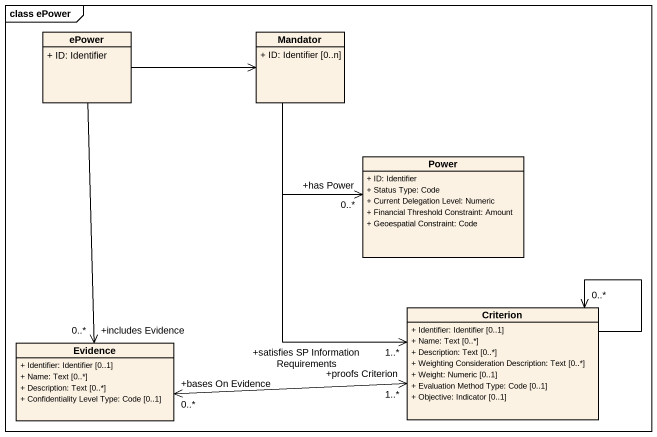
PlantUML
@startuml
mainframe class ePower
hide circle
hide empty members
skinparam classAttributeIconSize 0
class ePower {
  + ID: Identifier
}
class Mandator {
  + ID: Identifier [0..n]
}
class Power {
  + ID: Identifier
  + Status Type: Code
  + Current Delegation Level: Numeric
  + Financial Threshold Constraint: Amount
  + Geoespatial Constraint: Code
}
class Criterion {
  + Identifier: Identifier [0..1]
  + Name: Text [0..*]
  + Description: Text [0..*]
  + Weighting Consideration Description: Text [0..*]
  + Weight: Numeric [0..1]
  + Evaluation Method Type: Code [0..1]
  + Objective: Indicator [0..1]
}
class Evidence {
  + Identifier: Identifier [0..1]
  + Name: Text [0..*]
  + Description: Text [0..*]
  + Confidentiality Level Type: Code [0..1]
}
ePower -right-> Mandator
ePower --> "+includes Evidence\n0..*" Evidence
Mandator --> "+has Power\n0..*" Power
Mandator --> "+satisfies SP Information Requirements\n1..*" Criterion
Criterion --> "0..*" Criterion
Criterion "+proofs Criterion\n1..*" <-left-> "+bases On Evidence\n0..*" Evidence
@enduml
